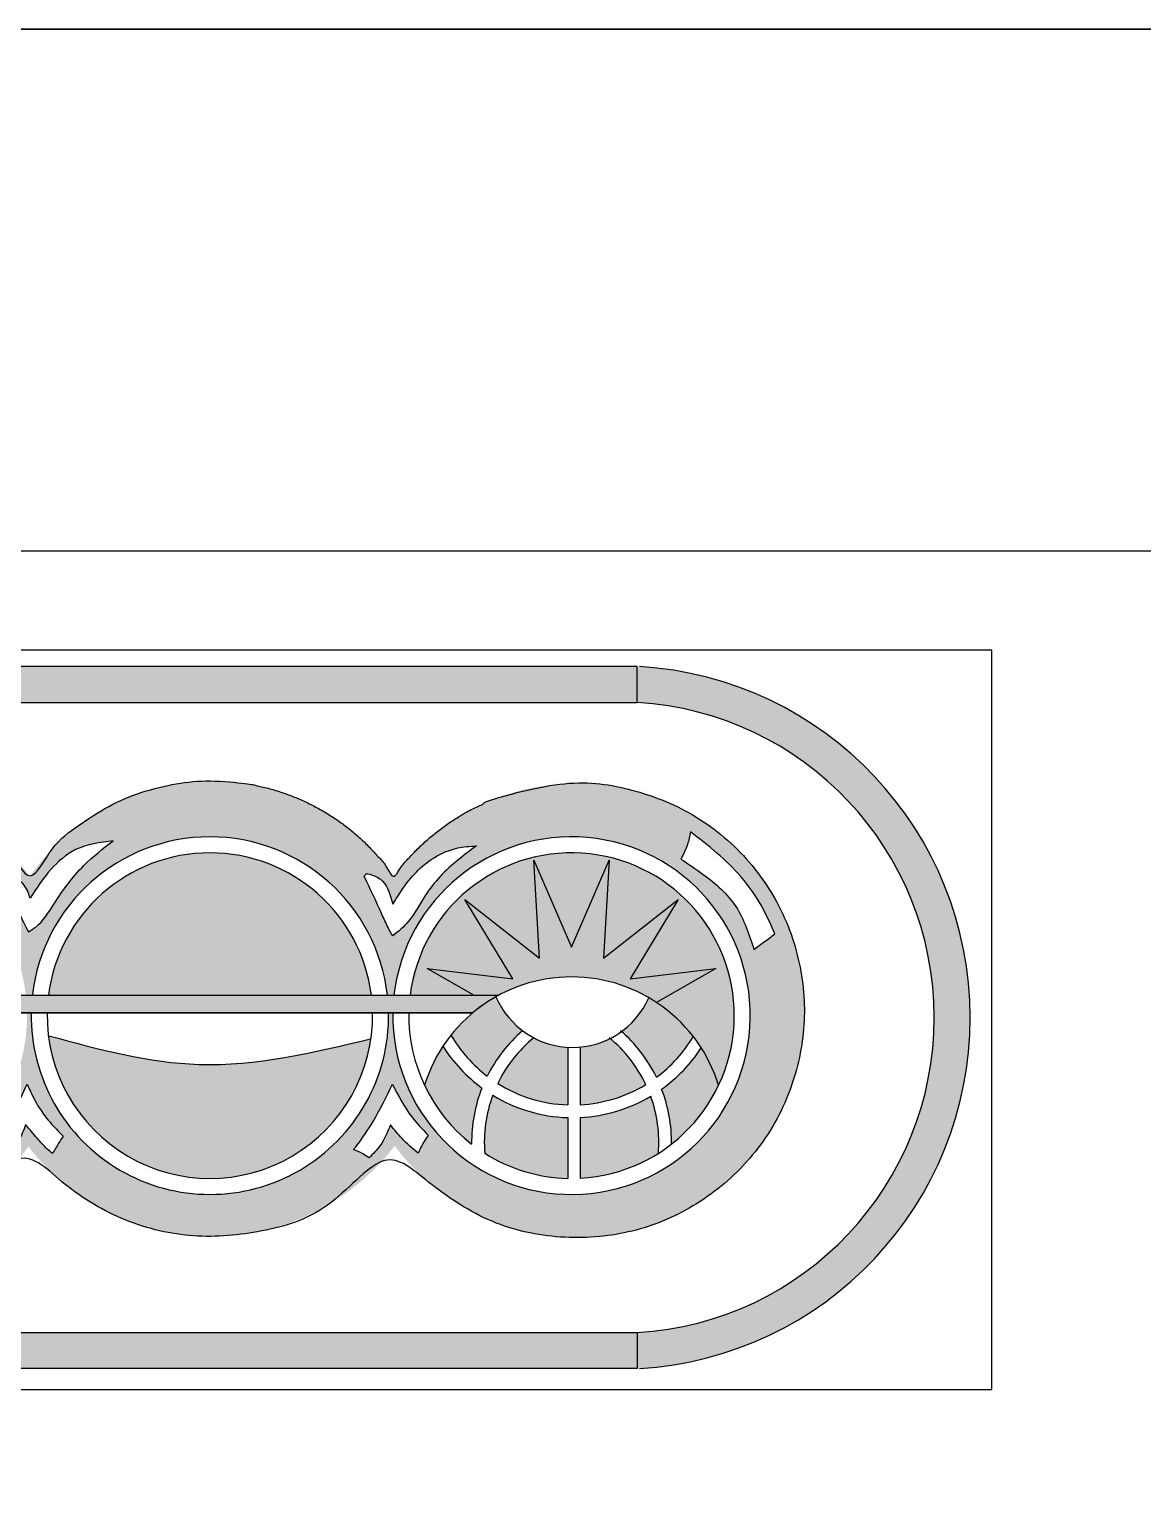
# Model space of a CAD drawing. Header units: inches. Extents: x -51836 to -42603, y 323 to 5499.
# Drawn here: x -44188.3 to -44064.5, y 2945 to 3106.7 of the extents above; entities that cross this region are included whole.
import ezdxf

# ---------------------------------------------------------------- set-up
doc = ezdxf.new("R2010")
doc.units = ezdxf.units.IN
doc.header["$MEASUREMENT"] = 0
doc.layers.add('S2000-002 Çizgi', color=7, linetype='Continuous')
doc.layers.add('VITRIFIYE', color=7, linetype='Continuous')

# ---------------------------------------------------------------- blocks, each defined once
blk = doc.blocks.new('amblemlogo')
at = {"layer": 'VITRIFIYE', "ltscale": 0.5, "true_color": 0x00008f}
h = blk.add_hatch(color=174, dxfattribs=at)
h.dxf.hatch_style = 1
h.paths.add_polyline_path([(-29185.35862820116, 14097.92505892007), (-28987.35862820116, 14097.92505892007), (-28987.35862820116, 14101.92505892007), (-29185.35862820116, 14101.92505892007)])
h = blk.add_hatch(color=174, dxfattribs=at)
h.dxf.hatch_style = 1
h.paths.add_polyline_path([(-28987.24416051088, 14101.92505892007), (-28987.35862820116, 14101.92505892007), (-28987.35862820116, 14097.92505892007, -0.9428571428571271), (-28987.35862820116, 14027.92505892007), (-28987.35862820116, 14023.91884340914, 0.9471738593668584)])
h = blk.add_hatch(color=174, dxfattribs=at)
h.dxf.hatch_style = 1
edge = h.paths.add_edge_path()
edge.add_spline(control_points=[(-29136.03369879398, 14065.3979713602), (-29135.28001200252, 14067.76495825031), (-29133.74540894613, 14072.58444740305), (-29129.43134551778, 14078.6459753213), (-29123.58481195185, 14082.82979746726), (-29116.76583085566, 14084.24183320242), (-29109.75070240652, 14083.6439784853), (-29102.85614391607, 14080.11024834162), (-29098.02555570706, 14074.32640459598), (-29096.69790534431, 14069.60050140684), (-29096.14918955007, 14067.64729309634)], knot_values=[0, 0, 0, 0, 7.421686806941072, 15.11150704317782, 21.88838359949153, 28.46751835190915, 35.58450767571127, 42.60974544639163, 51.20096706375614, 57.25300170690278, 57.25300170690278, 57.25300170690278, 57.25300170690278], weights=[1, 1, 1, 1, 1, 1, 1, 1, 1, 1, 1], degree=3, periodic=0)
edge.add_spline(control_points=[(-29096.14918955007, 14067.64729309634), (-29096.99991439829, 14066.89751918429), (-29097.85063924651, 14066.14774527224), (-29098.70136409473, 14065.3979713602)], knot_values=[57.25300170690278, 57.25300170690278, 57.25300170690278, 57.25300170690278, 58.25300170690278, 58.25300170690278, 58.25300170690278, 58.25300170690278], weights=[1, 1, 1, 1], degree=3, periodic=0)
edge.add_line((-29098.70136409473, 14065.3979713602), (-29094.79961949689, 14065.3979713602))
edge.add_arc((-29075.06209864916, 14063.1386243124), 19.8664133224183, 6.530204242595175, 173.4697957574048, ccw=False)
edge.add_line((-29055.32457780142, 14065.3979713602), (-29054.60184793026, 14065.3979713602))
edge.add_arc((-29034.86432708252, 14063.13862431241), 19.8664133224187, 6.530204242595175, 173.46979575741, ccw=False)
edge.add_line((-29015.12680623479, 14065.3979713602), (-29014.40407636362, 14065.3979713602))
edge.add_arc((-28994.66655551589, 14063.13862431241), 19.86641332241828, -180.84045671722708, 173.46979575741, ccw=False)
edge.add_line((-29014.53083153024, 14063.43002905269), (-29015.00005106817, 14063.43002905269))
edge.add_arc((-29034.86432708252, 14063.13862431241), 19.86641332241841, -180.84045671723243, 0.8404567172323141, ccw=False)
edge.add_line((-29054.72860309688, 14063.43002905269), (-29055.1978226348, 14063.43002905269))
edge.add_arc((-29075.06209864916, 14063.1386243124), 19.86641332241846, -180.84045671723243, 0.8404567172376005, ccw=False)
edge.add_line((-29094.92637466352, 14063.43002905268), (-29100.93427376786, 14063.43002905268))
edge.add_line((-29100.93427376786, 14063.43002905268), (-29113.852359657, 14052.04486284587))
edge.add_line((-29113.852359657, 14052.04486284587), (-29097.7637825964, 14052.04486284587))
edge.add_line((-29097.7637825964, 14052.04486284587), (-29097.7637825964, 14042.04486284587))
edge.add_line((-29097.7637825964, 14042.04486284587), (-29136.7637825964, 14042.04486284587))
edge.add_line((-29136.7637825964, 14042.04486284587), (-29136.7637825964, 14052.04486284587))
edge.add_line((-29136.7637825964, 14052.04486284587), (-29123.84569670726, 14063.43002905268))
edge.add_line((-29123.84569670726, 14063.43002905268), (-29128.52398109714, 14063.43002905268))
edge.add_spline(control_points=[(-29128.52398109714, 14063.43002905268), (-29132.30166348308, 14060.10062389084), (-29136.07934586902, 14056.77121872899), (-29139.85702825496, 14053.44181356715)], knot_values=[75.98408462889536, 75.98408462889536, 75.98408462889536, 75.98408462889536, 76.98408462889536, 76.98408462889536, 76.98408462889536, 76.98408462889536], weights=[1, 1, 1, 1], degree=3, periodic=0)
edge.add_spline(control_points=[(-29139.85702825496, 14053.44181356715), (-29139.85702825496, 14048.6117481072), (-29139.85702825496, 14043.78168264726), (-29139.85702825496, 14038.95161718731)], knot_values=[74.98408462889536, 74.98408462889536, 74.98408462889536, 74.98408462889536, 75.98408462889536, 75.98408462889536, 75.98408462889536, 75.98408462889536], weights=[1, 1, 1, 1], degree=3, periodic=0)
edge.add_spline(control_points=[(-29139.85702825496, 14038.95161718731), (-29124.92670395787, 14038.95161718731), (-29109.99637966078, 14038.95161718731), (-29095.06605536368, 14038.95161718731)], knot_values=[73.98408462889536, 73.98408462889536, 73.98408462889536, 73.98408462889536, 74.98408462889536, 74.98408462889536, 74.98408462889536, 74.98408462889536], weights=[1, 1, 1, 1], degree=3, periodic=0)
edge.add_spline(control_points=[(-29095.06605536368, 14038.95161718731), (-29095.06605536368, 14041.81550388877), (-29095.06605536368, 14044.67939059023), (-29095.06605536368, 14047.54327729169)], knot_values=[72.98408462889536, 72.98408462889536, 72.98408462889536, 72.98408462889536, 73.98408462889536, 73.98408462889536, 73.98408462889536, 73.98408462889536], weights=[1, 1, 1, 1], degree=3, periodic=0)
edge.add_spline(control_points=[(-29095.06605536368, 14047.54327729169), (-29089.90308091727, 14041.57782396963), (-29082.68598376372, 14038.39090584258), (-29074.79917501359, 14038.59384970434)], knot_values=[72.1009739673538, 72.1009739673538, 72.1009739673538, 72.1009739673538, 72.98408462889537, 72.98408462889537, 72.98408462889537, 72.98408462889537], weights=[1, 0.9360587282728603, 0.9360587282728603, 1], degree=3, periodic=0)
edge.add_spline(control_points=[(-29074.79917501359, 14038.59384970434), (-29066.91236626346, 14038.79679356611), (-29059.86872366079, 14042.35066995086), (-29055.01938560241, 14048.5737607318)], knot_values=[71.21786330581219, 71.21786330581219, 71.21786330581219, 71.21786330581219, 72.10097396735377, 72.10097396735377, 72.10097396735377, 72.10097396735377], weights=[1, 0.9360587282728603, 0.9360587282728603, 1], degree=3, periodic=0)
edge.add_spline(control_points=[(-29055.01938560241, 14048.5737607318), (-29050.05748345076, 14042.14627584523), (-29042.76551135345, 14038.57413672958), (-29034.64561779963, 14038.59320513857)], knot_values=[70.3021403767598, 70.3021403767598, 70.3021403767598, 70.3021403767598, 71.21786330581222, 71.21786330581222, 71.21786330581222, 71.21786330581222], weights=[1, 0.9313332310695046, 0.9313332310695046, 1], degree=3, periodic=0)
edge.add_spline(control_points=[(-29034.64561779963, 14038.59320513857), (-29026.52572424583, 14038.61227354756), (-29019.25060979871, 14042.21862138309), (-29014.31895026632, 14048.66933988464)], knot_values=[69.38641744770734, 69.38641744770734, 69.38641744770734, 69.38641744770734, 70.30214037675977, 70.30214037675977, 70.30214037675977, 70.30214037675977], weights=[1, 0.9313332310695046, 0.9313332310695046, 1], degree=3, periodic=0)
edge.add_spline(control_points=[(-29014.31895026632, 14048.66933988464), (-29007.58643742868, 14039.58645315186), (-28996.80570147502, 14036.18038609336), (-28986.07685291323, 14039.74652813312)], knot_values=[68.13258645500979, 68.13258645500979, 68.13258645500979, 68.13258645500979, 69.38641744770734, 69.38641744770734, 69.38641744770734, 69.38641744770734], weights=[1, 0.8732272538253298, 0.8732272538253298, 1], degree=3, periodic=0)
edge.add_spline(control_points=[(-28986.07685291323, 14039.74652813312), (-28975.34800435146, 14043.31267017288), (-28968.75141996796, 14052.49475245201), (-28968.79590111574, 14063.80066161214)], knot_values=[66.87875546231223, 66.87875546231223, 66.87875546231223, 66.87875546231223, 68.1325864550098, 68.1325864550098, 68.1325864550098, 68.1325864550098], weights=[1, 0.8732272538253296, 0.8732272538253296, 1], degree=3, periodic=0)
edge.add_spline(control_points=[(-28968.79590111574, 14063.80066161214), (-28968.84038226352, 14075.10657077226), (-28975.50901195082, 14084.23646335669), (-28986.26558868159, 14087.71807469979)], knot_values=[65.62492446961465, 65.62492446961465, 65.62492446961465, 65.62492446961465, 66.87875546231223, 66.87875546231223, 66.87875546231223, 66.87875546231223], weights=[1, 0.8732272538253298, 0.8732272538253298, 1], degree=3, periodic=0)
edge.add_spline(control_points=[(-28986.26558868159, 14087.71807469979), (-28997.02216541237, 14091.1996860429), (-29007.77576687182, 14087.70889585144), (-29014.43660229511, 14078.5733153021)], knot_values=[64.37109347691708, 64.37109347691708, 64.37109347691708, 64.37109347691708, 65.62492446961465, 65.62492446961465, 65.62492446961465, 65.62492446961465], weights=[1, 0.8732272538253297, 0.8732272538253297, 1], degree=3, periodic=0)
edge.add_spline(control_points=[(-29014.43660229511, 14078.5733153021), (-29019.1129633663, 14085.37289689916), (-29026.41706809014, 14089.2138234731), (-29034.66950179288, 14089.21296030816)], knot_values=[63.40264453334807, 63.40264453334807, 63.40264453334807, 63.40264453334807, 64.37109347691708, 64.37109347691708, 64.37109347691708, 64.37109347691708], weights=[1, 0.9233574938454164, 0.9233574938454164, 1], degree=3, periodic=0)
edge.add_spline(control_points=[(-29034.66950179288, 14089.21296030816), (-29042.92193549563, 14089.21209714322), (-29050.22523657471, 14085.36964270479), (-29054.90017513643, 14078.56908300669)], knot_values=[62.43419558977905, 62.43419558977905, 62.43419558977905, 62.43419558977905, 63.40264453334807, 63.40264453334807, 63.40264453334807, 63.40264453334807], weights=[1, 0.9233574938454164, 0.9233574938454164, 1], degree=3, periodic=0)
edge.add_spline(control_points=[(-29054.90017513643, 14078.56908300669), (-29059.51144235579, 14085.36455073694), (-29066.76806833264, 14089.20948850931), (-29074.98038629362, 14089.20862300803)], knot_values=[61.45949875436452, 61.45949875436452, 61.45949875436452, 61.45949875436452, 62.43419558977905, 62.43419558977905, 62.43419558977905, 62.43419558977905], weights=[1, 0.9223851057527744, 0.9223851057527744, 1], degree=3, periodic=0)
edge.add_spline(control_points=[(-29074.98038629362, 14089.20862300803), (-29083.19270425458, 14089.20775750675), (-29090.44851962949, 14085.36129025919), (-29095.05835438932, 14078.56485071129)], knot_values=[60.48480191894998, 60.48480191894998, 60.48480191894998, 60.48480191894998, 61.45949875436452, 61.45949875436452, 61.45949875436452, 61.45949875436452], weights=[1, 0.9223851057527744, 0.9223851057527744, 1], degree=3, periodic=0)
edge.add_spline(control_points=[(-29095.05835438932, 14078.56485071129), (-29096.91370525155, 14080.82373071233), (-29100.78640630137, 14085.53872404834), (-29109.11497592187, 14088.40624195489), (-29117.95244139972, 14088.7816499504), (-29127.16300581789, 14087.00869129641), (-29136.44849281742, 14078.75682378708), (-29138.57096364231, 14070.4087996795), (-29139.84495815636, 14065.3979713602)], knot_values=[0, 0, 0, 0, 8.633288137336251, 18.02038887266464, 25.2072697255991, 35.21345168671126, 45.31589538746539, 60.48480191894998, 60.48480191894998, 60.48480191894998, 60.48480191894998], weights=[1, 1, 1, 1, 1, 1, 1, 1, 1], degree=3, periodic=0)
edge.add_line((-29139.84495815636, 14065.3979713602), (-29136.03369879398, 14065.3979713602))
edge = h.paths.add_edge_path(flags=16)
edge.add_spline(control_points=[(-29094.56168869156, 14075.25457727326), (-29094.20732312464, 14075.9099934578), (-29093.48817675199, 14077.24008931272), (-29092.47523312817, 14079.06029239542), (-29091.41202091073, 14080.601481428), (-29090.12291613082, 14081.77973388115), (-29088.55741531834, 14081.5511581064), (-29087.66844761771, 14081.3002239114), (-29086.97654987161, 14080.68434817635), (-29088.35561085882, 14080.05236030939), (-29089.48933731092, 14079.1510289798), (-29091.03966954628, 14076.87531399993), (-29092.60435168594, 14074.55595835104), (-29093.84013406052, 14072.94830507849), (-29094.42112233498, 14072.19248615765)], knot_values=[3.065315791389473, 3.065315791389473, 3.065315791389473, 3.065315791389473, 5.303242570040421, 7.606944762549666, 9.276240732221915, 11.00793948096251, 12.4147571644381, 13.66246694971258, 14.00085295833284, 14.69896526348916, 16.79020146839934, 19.27990387119886, 22.49125210198644, 25.34062974138674, 25.34062974138674, 25.34062974138674, 25.34062974138674], degree=3, periodic=0)
edge.add_spline(control_points=[(-29094.42112233498, 14072.19248615765), (-29094.46797778717, 14073.21318319619), (-29094.51483323937, 14074.23388023472), (-29094.56168869156, 14075.25457727326)], knot_values=[0, 0, 0, 0, 3.065315791389473, 3.065315791389473, 3.065315791389473, 3.065315791389473], degree=3, periodic=0)
edge = h.paths.add_edge_path(flags=16)
edge.add_spline(control_points=[(-29095.96342318885, 14061.71889024183), (-29096.01577784083, 14060.72102608204), (-29096.0866674948, 14059.36989027437), (-29095.79877311023, 14057.18524029222), (-29094.97220544087, 14055.51990215983), (-29094.24206842235, 14053.90453817718), (-29093.81104193811, 14052.41171870838), (-29095.09268121713, 14051.63410831952), (-29096.67204496569, 14053.32238741561), (-29097.22794507456, 14055.39389749454), (-29097.43624272077, 14058.61260410145), (-29097.67106070813, 14060.72840831795), (-29097.83535717811, 14062.20878538719), (-29097.2113791817, 14062.04548700541), (-29096.58740118528, 14061.88218862362), (-29095.96342318886, 14061.71889024183)], knot_values=[0, 0, 0, 0, 2.988912030743201, 4.047069965449188, 6.586249937797414, 8.373013493687473, 9.710744691047536, 10.47120303879159, 12.09024299916339, 15.26765926195287, 17.19095846703707, 21.67173655908585, 21.67173655908585, 21.67173655908585, 22.67173655908585, 22.67173655908585, 22.67173655908585, 22.67173655908585], weights=[1, 1, 1, 1, 1, 1, 1, 1, 1, 1, 1, 1, 1, 1, 1, 1], degree=3, periodic=0)
edge = h.paths.add_edge_path(flags=16)
edge.add_spline(control_points=[(-29099.67903330635, 14060.56941422224), (-29099.45704617181, 14059.18316479119), (-29099.23505903727, 14057.79691536015), (-29099.01307190274, 14056.4106659291)], knot_values=[0, 0, 0, 0, 4.211732654949877, 4.211732654949877, 4.211732654949877, 4.211732654949877], degree=3, periodic=0)
edge.add_spline(control_points=[(-29099.01307190274, 14056.4106659291), (-29100.581912305, 14056.39932890146), (-29102.15075270726, 14056.38799187382), (-29103.71959310953, 14056.37665484619)], knot_values=[4.211732654949877, 4.211732654949877, 4.211732654949877, 4.211732654949877, 8.918376748539858, 8.918376748539858, 8.918376748539858, 8.918376748539858], degree=3, periodic=0)
edge.add_spline(control_points=[(-29103.71959310953, 14056.37665484619), (-29102.3727398418, 14057.77424130487), (-29101.02588657407, 14059.17182776355), (-29099.67903330635, 14060.56941422224)], knot_values=[8.918376748539858, 8.918376748539858, 8.918376748539858, 8.918376748539858, 14.74120722078661, 14.74120722078661, 14.74120722078661, 14.74120722078661], degree=3, periodic=0)
edge = h.paths.add_edge_path(flags=16)
edge.add_spline(control_points=[(-29104.08716533088, 14060.091949758), (-29103.76131457881, 14059.8495232363), (-29103.43546382674, 14059.6070967146), (-29103.10961307467, 14059.36467019291)], knot_values=[0, 0, 0, 0, 1.218418638819462, 1.218418638819462, 1.218418638819462, 1.218418638819462], degree=3, periodic=0)
edge.add_spline(control_points=[(-29103.10961307467, 14059.36467019291), (-29104.01121381635, 14058.31180536535), (-29104.91281455803, 14057.25894053779), (-29105.81441529972, 14056.20607571024)], knot_values=[7.838001488498094, 7.838001488498094, 7.838001488498094, 7.838001488498094, 11.99644761446867, 11.99644761446867, 11.99644761446867, 11.99644761446867], degree=3, periodic=0)
edge.add_spline(control_points=[(-29105.81441529972, 14056.20607571024), (-29106.37057233414, 14056.31484031914), (-29106.92672936857, 14056.42360492803), (-29107.48288640299, 14056.53236953693)], knot_values=[6.137923995031421, 6.137923995031421, 6.137923995031421, 6.137923995031421, 7.838001488498094, 7.838001488498094, 7.838001488498094, 7.838001488498094], degree=3, periodic=0)
edge.add_spline(control_points=[(-29107.48288640299, 14056.53236953693), (-29106.35097937896, 14057.71889627729), (-29105.21907235492, 14058.90542301764), (-29104.08716533088, 14060.091949758)], knot_values=[1.218418638819461, 1.218418638819461, 1.218418638819461, 1.218418638819461, 6.137923995031421, 6.137923995031421, 6.137923995031421, 6.137923995031421], degree=3, periodic=0)
edge = h.paths.add_edge_path(flags=16)
edge.add_spline(control_points=[(-29099.59011062684, 14055.00123925949), (-29099.60097581107, 14054.46937965449), (-29099.61184099532, 14053.93752004949), (-29099.62270617956, 14053.40566044449)], knot_values=[0, 0, 0, 0, 1.595911722155133, 1.595911722155133, 1.595911722155133, 1.595911722155133], degree=3, periodic=0)
edge.add_spline(control_points=[(-29099.62270617956, 14053.40566044449), (-29100.31776889046, 14053.3593114481), (-29102.06511663015, 14053.24279273289), (-29103.81534468868, 14053.18185380937), (-29104.86936429859, 14053.14515526595)], knot_values=[8.542677981142319, 8.542677981142319, 8.542677981142319, 8.542677981142319, 10.6323851750883, 13.796081860632, 13.796081860632, 13.796081860632, 13.796081860632], degree=3, periodic=0)
edge.add_spline(control_points=[(-29104.86936429859, 14053.14515526595), (-29104.97798470845, 14053.56847104656), (-29105.08660511831, 14053.99178682716), (-29105.19522552817, 14054.41510260777)], knot_values=[7.231589962763785, 7.231589962763785, 7.231589962763785, 7.231589962763785, 8.542677981142319, 8.542677981142319, 8.542677981142319, 8.542677981142319], degree=3, periodic=0)
edge.add_spline(control_points=[(-29105.19522552817, 14054.41510260777), (-29103.32685389439, 14054.61048149168), (-29101.45848226061, 14054.80586037558), (-29099.59011062684, 14055.00123925949)], knot_values=[1.595911722155134, 1.595911722155134, 1.595911722155134, 1.595911722155134, 7.231589962763787, 7.231589962763787, 7.231589962763787, 7.231589962763787], degree=3, periodic=0)
edge = h.paths.add_edge_path(flags=16)
edge.add_spline(control_points=[(-29128.97438847202, 14082.12452335378), (-29128.61890989736, 14081.93416905955), (-29127.99439250968, 14081.59974787348), (-29127.44992140248, 14080.60060678206), (-29128.28981814977, 14079.6870109379), (-29130.01468023529, 14079.25792602076), (-29131.52765970568, 14077.12173903705), (-29132.50716906081, 14075.38912849116), (-29133.24189589447, 14073.76464256926), (-29134.56285518092, 14074.17085219515), (-29134.20685736194, 14075.30835424161), (-29134.5132359024, 14075.92193541655), (-29134.67644135273, 14076.24878530565), (-29133.98033853918, 14077.09248008764), (-29132.58434361561, 14078.78446237789), (-29130.81608117929, 14080.92563361235), (-29129.43160980391, 14081.8268852287), (-29128.97438847202, 14082.12452335378)], knot_values=[0, 0, 0, 0, 1.226093463002285, 2.154044550406466, 2.812992384509242, 4.549554772230999, 7.415797512237154, 10.00267373669218, 11.09305477458254, 11.97634143985151, 12.92701308695489, 14.01069993164591, 14.01069993164591, 14.01069993164591, 17.30027218116265, 20.60775150465678, 22.23864935372111, 22.23864935372111, 22.23864935372111, 22.23864935372111], degree=3, periodic=0)
h.paths.add_polyline_path([(-29128.89495842214, 14060.05165401846), (-29133.94924934477, 14055.55256384264), (-29136.09015165097, 14055.64079549252), (-29130.32957136509, 14060.73532607643)], flags=16)
edge = h.paths.add_edge_path(flags=16)
edge.add_spline(control_points=[(-29057.84347434877, 14079.045380486), (-29057.59895737277, 14079.12859306982), (-29056.92991933492, 14079.35627617269), (-29055.97772485346, 14078.16025727542), (-29055.1457908927, 14077.24790567582), (-29054.91429606332, 14076.4079870261), (-29054.85577918784, 14076.19567379574)], knot_values=[21.11171305967927, 21.11171305967927, 21.11171305967927, 21.11171305967927, 21.83362803729, 23.08698932890201, 25.01672131450736, 25.66953217138071, 25.66953217138071, 25.66953217138071, 25.66953217138071], degree=3, periodic=0)
edge.add_spline(control_points=[(-29054.85577918784, 14076.19567379574), (-29054.13955336661, 14077.28483936853), (-29052.7761446442, 14079.35817685247), (-29049.71762164398, 14082.04468898758), (-29047.07019079591, 14082.38649284391), (-29045.62108505405, 14082.57358363465)], knot_values=[25.66953217138071, 25.66953217138071, 25.66953217138071, 25.66953217138071, 29.58815764566223, 33.12903445854808, 37.41093166170696, 37.41093166170696, 37.41093166170696, 37.41093166170696], degree=3, periodic=0)
edge.add_spline(control_points=[(-29045.62108505405, 14082.57358363465), (-29046.75067460744, 14081.6939015791), (-29049.30469996282, 14079.70492224782), (-29051.84081297624, 14076.21548089586), (-29053.53795289661, 14073.36223277703), (-29054.75701535895, 14072.61322588425), (-29055.03686209935, 14072.44128462287)], knot_values=[0, 0, 0, 0, 4.270418611690965, 9.65550485091449, 12.94144245620601, 13.92051351141781, 13.92051351141781, 13.92051351141781, 13.92051351141781], degree=3, periodic=0)
edge.add_spline(control_points=[(-29055.03686209935, 14072.44128462287), (-29055.52661383657, 14073.39243099606), (-29056.42608410059, 14075.1392913222), (-29057.03901829825, 14077.34493814756), (-29057.53007165813, 14078.5945769394), (-29057.78130484824, 14078.95595486151), (-29057.84347434877, 14079.045380486)], knot_values=[13.92051351141781, 13.92051351141781, 13.92051351141781, 13.92051351141781, 17.11816882041169, 19.79327647764872, 20.78545623132337, 21.11171305967927, 21.11171305967927, 21.11171305967927, 21.11171305967927], degree=3, periodic=0)
edge = h.paths.add_edge_path(flags=16)
edge.add_spline(control_points=[(-29055.18245766368, 14055.53625146184), (-29054.85837147485, 14054.81628950987), (-29054.17738846422, 14053.30347633086), (-29052.78718443646, 14051.36733675529), (-29051.67367846802, 14050.25255088175), (-29051.1739590599, 14049.75225707758)], knot_values=[6.662028465704434, 6.662028465704434, 6.662028465704434, 6.662028465704434, 9.026965190898192, 11.63132918445443, 13.75169368496471, 13.75169368496471, 13.75169368496471, 13.75169368496471], degree=3, periodic=0)
edge.add_spline(control_points=[(-29051.1739590599, 14049.75225707758), (-29051.34722112872, 14049.48822953509), (-29051.761515349, 14048.85690217306), (-29052.13401456423, 14048.19994758375), (-29052.35073080807, 14047.8177381048)], knot_values=[4.39718969329937, 4.39718969329937, 4.39718969329937, 4.39718969329937, 5.344368369811997, 6.662028465704435, 6.662028465704435, 6.662028465704435, 6.662028465704435], degree=3, periodic=0)
edge.add_spline(control_points=[(-29052.35073080807, 14047.8177381048), (-29052.55022169674, 14047.97850138488), (-29053.16828135766, 14048.47657575327), (-29054.13192078051, 14049.58948012311), (-29054.91442130937, 14050.51062130843), (-29055.34964738879, 14051.02295919434)], knot_values=[0, 0, 0, 0, 0.7676977520901511, 2.378469590736789, 4.39718969329937, 4.39718969329937, 4.39718969329937, 4.39718969329937], degree=3, periodic=0)
edge.add_spline(control_points=[(-29055.34964738879, 14051.02295919434), (-29055.40485610837, 14050.86436914352), (-29055.67765793883, 14050.08073104281), (-29056.39996952765, 14048.73507971884), (-29057.34245535257, 14047.78442357593), (-29057.81710244063, 14047.30566181841)], knot_values=[24.30125087559123, 24.30125087559123, 24.30125087559123, 24.30125087559123, 24.80521549641709, 26.79148198563065, 28.80665416127483, 28.80665416127483, 28.80665416127483, 28.80665416127483], degree=3, periodic=0)
edge.add_spline(control_points=[(-29057.81710244063, 14047.30566181841), (-29058.3987303168, 14047.6201000306), (-29058.98035819297, 14047.93453824279), (-29059.56198606914, 14048.24897645499)], knot_values=[22.31770320017966, 22.31770320017966, 22.31770320017966, 22.31770320017966, 24.30125087559122, 24.30125087559122, 24.30125087559122, 24.30125087559122], degree=3, periodic=0)
edge.add_spline(control_points=[(-29059.56198606914, 14048.24897645499), (-29059.1233678444, 14048.67117577579), (-29057.91279155639, 14049.83643626375), (-29056.61450230522, 14052.42821307455), (-29055.67609281497, 14054.46489030797), (-29055.18245766368, 14055.53625146184)], knot_values=[13.75169368496471, 13.75169368496471, 13.75169368496471, 13.75169368496471, 15.56910711254333, 18.76771325931028, 22.31770320017966, 22.31770320017966, 22.31770320017966, 22.31770320017966], degree=3, periodic=0)
h.paths.add_polyline_path([(-29137.48846000047, 14044.63341965996), (-29137.4749125721, 14040.47057401716), (-29139.42115310586, 14040.45430784707), (-29139.41763266044, 14043.47185183779)], flags=16)
edge = h.paths.add_edge_path(flags=16)
edge.add_spline(control_points=[(-29017.70137537046, 14078.61959499964), (-29017.67643510499, 14078.68383333102), (-29017.55848404887, 14078.98763839831), (-29016.54649235274, 14078.73087479241), (-29015.21413507025, 14077.93750156524), (-29014.80031470446, 14076.49091874509), (-29014.52678227656, 14075.53473740733)], knot_values=[11.83172391151208, 11.83172391151208, 11.83172391151208, 11.83172391151208, 12.02696878235782, 12.755103766763, 14.17834944489333, 16.9533837899226, 16.9533837899226, 16.9533837899226, 16.9533837899226], degree=3, periodic=0)
edge.add_spline(control_points=[(-29014.52678227656, 14075.53473740733), (-29014.18730286304, 14076.08289733657), (-29012.986427376, 14078.02195990054), (-29010.51707633415, 14080.76923317258), (-29007.27315754782, 14081.91393532804), (-29005.6152826913, 14081.97483203059), (-29005.24962276985, 14081.98826337215)], knot_values=[0, 0, 0, 0, 1.937874591641181, 6.855043343823571, 10.73407011796738, 11.83172391151208, 11.83172391151208, 11.83172391151208, 11.83172391151208], degree=3, periodic=0)
edge.add_spline(control_points=[(-29005.24962276984, 14081.98826337215), (-29005.90818839279, 14081.49946098375), (-29007.31810937568, 14080.45298555309), (-29009.30928520731, 14078.6782515193), (-29011.15562666763, 14076.34376441078), (-29012.41745039611, 14073.74981853075), (-29013.91566415378, 14072.50571375058), (-29014.5368721246, 14071.98986759576)], knot_values=[24.30201553001952, 24.30201553001952, 24.30201553001952, 24.30201553001952, 26.76271263776183, 29.57011389995134, 32.27223277469524, 35.65997087708968, 38.05960146547489, 38.05960146547489, 38.05960146547489, 38.05960146547489], degree=3, periodic=0)
edge.add_spline(control_points=[(-29014.5368721246, 14071.98986759576), (-29014.71249413841, 14072.29624553863), (-29015.16022163989, 14073.07731977806), (-29016.15448936148, 14075.31884558195), (-29017.04393078074, 14077.21673801206), (-29017.70137537046, 14078.61959499964)], knot_values=[16.9533837899226, 16.9533837899226, 16.9533837899226, 16.9533837899226, 18.01224941368762, 19.65283615262716, 24.30201553001951, 24.30201553001951, 24.30201553001951, 24.30201553001951], degree=3, periodic=0)
edge = h.paths.add_edge_path(flags=16)
edge.add_spline(control_points=[(-29018.90417326873, 14048.26193085749), (-29018.82271998808, 14048.35996524348), (-29018.01094131253, 14049.33699432547), (-29016.44571816747, 14051.69812945977), (-29015.25998014355, 14054.1156166034), (-29014.57770300502, 14055.50664579999)], knot_values=[13.62806174884761, 13.62806174884761, 13.62806174884761, 13.62806174884761, 14.01042447231298, 17.43876038202488, 22.08475231956597, 22.08475231956597, 22.08475231956597, 22.08475231956597], degree=3, periodic=0)
edge.add_spline(control_points=[(-29014.57770300502, 14055.50664579999), (-29013.927432272, 14054.25428446802), (-29012.85558803994, 14052.19001153982), (-29011.24516804299, 14050.52121971944), (-29010.61176407181, 14049.86485717545)], knot_values=[6.700970457418357, 6.700970457418357, 6.700970457418357, 6.700970457418357, 10.9035258259128, 13.62806174884761, 13.62806174884761, 13.62806174884761, 13.62806174884761], degree=3, periodic=0)
edge.add_spline(control_points=[(-29010.61176407181, 14049.86485717545), (-29010.76520867548, 14049.62617135565), (-29011.18013472216, 14048.98074648411), (-29011.51458795903, 14048.28964515053), (-29011.72535639763, 14047.85412133751)], knot_values=[4.400725207677231, 4.400725207677231, 4.400725207677231, 4.400725207677231, 5.25138335148007, 6.700970457418356, 6.700970457418356, 6.700970457418356, 6.700970457418356], degree=3, periodic=0)
edge.add_spline(control_points=[(-29011.72535639763, 14047.85412133751), (-29012.3383137927, 14048.37460114237), (-29013.45972237688, 14049.32682151814), (-29014.37680043619, 14050.47605864447), (-29014.79260733864, 14050.99712740718)], knot_values=[0, 0, 0, 0, 2.405418593867478, 4.400725207677231, 4.400725207677231, 4.400725207677231, 4.400725207677231], degree=3, periodic=0)
edge.add_spline(control_points=[(-29014.79260733864, 14050.99712740718), (-29015.1212830092, 14050.1913854881), (-29015.68462407127, 14048.81036599354), (-29016.73749191839, 14047.76322407832), (-29017.17607462108, 14047.32702657022)], knot_values=[24.05519439660575, 24.05519439660575, 24.05519439660575, 24.05519439660575, 26.63105949940368, 28.47015635659335, 28.47015635659335, 28.47015635659335, 28.47015635659335], degree=3, periodic=0)
edge.add_spline(control_points=[(-29017.17607462108, 14047.32702657022), (-29017.40252210821, 14047.48763025571), (-29017.93987659103, 14047.86873896859), (-29018.55073675108, 14048.11781714727), (-29018.90417326873, 14048.26193085749)], knot_values=[22.08475231956597, 22.08475231956597, 22.08475231956597, 22.08475231956597, 22.91511974206166, 24.05519439660575, 24.05519439660575, 24.05519439660575, 24.05519439660575], degree=3, periodic=0)
edge = h.paths.add_edge_path(flags=16)
edge.add_spline(control_points=[(-28982.51512057311, 14080.5267726354), (-28982.23877815062, 14081.05928688026), (-28981.73957919628, 14082.02124759484), (-28981.54643696833, 14083.08592682564), (-28981.4602128152, 14083.56122974615)], knot_values=[31.09697956716832, 31.09697956716832, 31.09697956716832, 31.09697956716832, 32.88423502018394, 34.32556837828044, 34.32556837828044, 34.32556837828044, 34.32556837828044], degree=3, periodic=0)
edge.add_spline(control_points=[(-28981.4602128152, 14083.56122974615), (-28979.46605415927, 14082.01584094312), (-28976.30088944051, 14079.56297185895), (-28973.46335216713, 14075.39971552382), (-28972.46592433454, 14073.13758219612), (-28972.06219515978, 14072.22193778379)], knot_values=[0, 0, 0, 0, 7.515409164965233, 11.92859347732288, 14.92966352709803, 14.92966352709803, 14.92966352709803, 14.92966352709803], degree=3, periodic=0)
edge.add_spline(control_points=[(-28972.06219515978, 14072.22193778379), (-28972.84003548077, 14071.64698925853), (-28973.61787580176, 14071.07204073327), (-28974.39571612276, 14070.49709220802)], knot_values=[14.92966352709803, 14.92966352709803, 14.92966352709803, 14.92966352709803, 17.83145820366246, 17.83145820366246, 17.83145820366246, 17.83145820366246], degree=3, periodic=0)
edge.add_spline(control_points=[(-28974.39571612276, 14070.49709220802), (-28974.93321135528, 14072.16483914085), (-28975.99947328936, 14075.4732500114), (-28979.42302338193, 14078.51207326089), (-28981.67644906238, 14079.98032442772), (-28982.51512057311, 14080.5267726354)], knot_values=[17.83145820366246, 17.83145820366246, 17.83145820366246, 17.83145820366246, 22.99929737686572, 28.083214607069, 31.09697956716832, 31.09697956716832, 31.09697956716832, 31.09697956716832], degree=3, periodic=0)
at = {"layer": 'VITRIFIYE', "ltscale": 0.5}
h = blk.add_hatch(color=172, dxfattribs=at)
h.dxf.hatch_style = 1
h.set_gradient(color1=(0, 0, 204), color2=(221, 223, 248), tint=1, name='CURVED')
h.paths.add_polyline_path([(-29016.91958696775, 14065.3979713602, 0.8819891608006813), (-29052.8090671973, 14065.3979713602)])
h = blk.add_hatch(color=172, dxfattribs=at)
h.dxf.hatch_style = 1
h.set_gradient(color1=(0, 0, 204), color2=(221, 223, 248), tint=1, name='CURVED')
h.paths.add_polyline_path([(-29012.61129563066, 14065.3979713602), (-29002.7790309298, 14065.3979713602, -0.4718391410016203), (-28978.31888164668, 14055.40093047411, 1.172434156957304)])
h = blk.add_hatch(color=12, dxfattribs=at)
h.dxf.hatch_style = 1
h.paths.add_polyline_path([(-28998.22352556145, 14069.52411977968), (-29006.51838649714, 14076.02829268318), (-29001.18038539237, 14067.22211783359), (-29010.71620334013, 14068.37639976708), (-29005.51560063277, 14065.3979713602), (-29002.7790309298, 14065.3979713602, -0.2763872528974552), (-28985.21591926043, 14064.59709097928), (-28978.61690769164, 14068.37639976708), (-28988.1527256394, 14067.22211783359), (-28982.81472453463, 14076.02829268318), (-28991.10958547032, 14069.52411977968), (-28990.47596815904, 14080.40278337998), (-28994.66655551588, 14070.74887304665), (-28998.85714287272, 14080.40278337998)])
h = blk.add_hatch(color=12, dxfattribs=at)
h.dxf.hatch_style = 1
h.paths.add_polyline_path([(-29002.7790309298, 14065.3979713602), (-29004.02414030395, 14064.65827192879), (-29005.19631693544, 14063.82061420978), (-29005.67863429572, 14063.43002905269), (-29159.60368948778, 14063.43002905268), (-29159.85692672361, 14063.96339525721), (-29160.22777372027, 14064.64824265899), (-29160.54533312201, 14065.16337892211), (-29160.70236600082, 14065.3979713602)])
at = {"layer": 'VITRIFIYE', "ltscale": 0.5, "true_color": 0x00008f}
h = blk.add_hatch(color=174, dxfattribs=at)
h.dxf.hatch_style = 1
h.paths.add_polyline_path([(-29000.1161360322, 14061.46322141896, -0.1314011838138096), (-29003.06366338554, 14065.22887580118), (-29004.02414030395, 14064.65827192879), (-29005.19631693544, 14063.82061420978), (-29005.67863429571, 14063.4300290527, 0.05015677175455249), (-29008.0676317054, 14060.97488255314, 0.09814102402931146), (-29004.03948729205, 14056.41475464375, -0.09832747968089146)])
h = blk.add_hatch(color=174, dxfattribs=at)
h.dxf.hatch_style = 1
h.paths.add_polyline_path([(-28981.13165374851, 14060.8042822889, 0.09686959113300246), (-28986.07695381599, 14065.13126871777, -0.1328253881261766), (-28989.10940081186, 14061.36916033293, -0.09833713429779982), (-28985.2298742206, 14056.28616419354, 0.09839487882210184)])
at = {"layer": 'VITRIFIYE', "ltscale": 0.5}
h = blk.add_hatch(color=172, dxfattribs=at)
h.dxf.hatch_style = 1
h.set_gradient(color1=(0, 0, 204), color2=(221, 223, 248), tint=1, name='CURVED')
edge = h.paths.add_edge_path()
edge.add_spline(control_points=[(-29017.00571991623, 14060.55386076141), (-29023.37567963098, 14059.03658358334), (-29035.35813588525, 14056.18245133982), (-29047.21645725159, 14059.39638022221), (-29052.77080990023, 14060.90176145189)], knot_values=[0, 0, 0, 0, 19.28461186562144, 36.27605642859645, 36.27605642859645, 36.27605642859645, 36.27605642859645], degree=3, periodic=0)
edge.add_arc((-29034.86432708252, 14063.13862431241), 18.08641332241799, 187.0685994127958, 351.815968586102)
at = {"layer": 'VITRIFIYE', "ltscale": 0.5, "true_color": 0x00008f}
h = blk.add_hatch(color=174, dxfattribs=at)
h.dxf.hatch_style = 1
h.paths.add_polyline_path([(-28995.09698496331, 14059.61803349387, -0.1068701508472711), (-28998.86478795511, 14060.66955041677, 0.10889128605465), (-29002.86499109645, 14055.60096268327, 0.1320726033218498), (-28995.09698496331, 14053.21811663891)])
h = blk.add_hatch(color=174, dxfattribs=at)
h.dxf.hatch_style = 1
h.paths.add_polyline_path([(-28986.41447095757, 14055.48906361666, 0.1090092633816685), (-28990.37798379915, 14060.59504450397, -0.09427962843541038), (-28993.70329535356, 14059.64054320851), (-28993.70329535356, 14053.23140418317, 0.1237709781075927)])
h = blk.add_hatch(color=174, dxfattribs=at)
h.dxf.hatch_style = 1
h.paths.add_polyline_path([(-29004.63077724687, 14055.09238967642, -0.09388235078088226), (-29008.96663744318, 14059.73335229699, 0.07033127608493228), (-29011.01422938509, 14055.4009304741, 0.1173167308909066), (-29005.77830609271, 14048.86811815503, -0.09731562378427606)])
h = blk.add_hatch(color=174, dxfattribs=at)
h.dxf.hatch_style = 1
h.paths.add_polyline_path([(-28983.55480493904, 14048.86811815505, 0.1173167308905486), (-28978.31888164668, 14055.40093047411, 0.0671495790598605), (-28980.24844608089, 14059.55146430159, -0.09402715265724633), (-28984.65072075726, 14054.96010915462, -0.09513282466372414)])
h = blk.add_hatch(color=174, dxfattribs=at)
h.dxf.hatch_style = 1
h.paths.add_polyline_path([(-29003.42624764599, 14054.28646090527, 0.1097378122254664), (-29004.31657063002, 14047.84171105625, 0.1355695751676563), (-28995.09698496331, 14045.05733350229), (-28995.09698496331, 14051.80407201668, -0.1294854635283443)])
h = blk.add_hatch(color=174, dxfattribs=at)
h.dxf.hatch_style = 1
h.paths.add_polyline_path([(-28993.70329535356, 14051.81625692836), (-28993.70329535356, 14045.07788023225, 0.1280706541797131), (-28985.01654040172, 14047.84171105627, 0.1076635283643802), (-28985.86448012961, 14054.17098959631, -0.121705738296525)])
h = blk.add_hatch(color=174, dxfattribs=at)
h.dxf.hatch_style = 1
h.paths.add_polyline_path([(-29185.35862820116, 14027.92505892007), (-28987.35862820116, 14027.92505892007), (-28987.35862820116, 14023.92505892007), (-29185.35862820116, 14023.92505892007)])
at = {"layer": 'VITRIFIYE', "color": 12, "ltscale": 0.5}
for p, q in [((-29160.70236600082, 14065.3979713602), (-29002.7790309298, 14065.3979713602)), ((-29159.60368948778, 14063.43002905268), (-29005.67863429572, 14063.43002905269))]:
    blk.add_line(p, q, dxfattribs=at)
at = {"layer": 'VITRIFIYE', "color": 174, "ltscale": 0.5, "true_color": 0x00008f}
for p, q in [((-28995.09698496331, 14059.61803349387), (-28995.09698496331, 14053.21811663891)), ((-28993.70329535356, 14059.64054320851), (-28993.70329535356, 14053.23140418317)), ((-28995.09698496331, 14051.80407201668), (-28995.09698496331, 14045.05259185976)), ((-28993.70329535356, 14051.81625692836), (-28993.70329535356, 14045.07788023225))]:
    blk.add_line(p, q, dxfattribs=at)
for points in [[(-29185.35862820116, 14097.92505892007), (-28987.35862820116, 14097.92505892007), (-28987.35862820116, 14101.92505892007), (-29185.35862820116, 14101.92505892007)], [(-29185.35862820116, 14027.92505892007), (-28987.35862820116, 14027.92505892007), (-28987.35862820116, 14023.92505892007), (-29185.35862820116, 14023.92505892007)]]:
    blk.add_lwpolyline(points, close=True, dxfattribs=at)
at = {"layer": 'VITRIFIYE', "color": 12, "ltscale": 0.5}
for points in [[(-29005.59719280027, 14065.44469987287), (-29010.71620334013, 14068.37639976708), (-29001.18038539237, 14067.22211783359), (-29006.51838649714, 14076.02829268318), (-28998.22352556145, 14069.52411977968), (-28998.85714287272, 14080.40278337998), (-28994.66655551588, 14070.74887304665), (-28990.47596815904, 14080.40278337998), (-28991.10958547032, 14069.52411977968), (-28982.81472453463, 14076.02829268318), (-28988.1527256394, 14067.22211783359), (-28978.61690769164, 14068.37639976708), (-28985.21591926043, 14064.59709097927)], [(-29002.7790309298, 14065.3979713602), (-29004.02414030395, 14064.65827192879), (-29005.19631693544, 14063.82061420978), (-29005.67863429572, 14063.43002905269), (-29159.60368948778, 14063.43002905268), (-29159.85692672361, 14063.96339525721), (-29160.22777372027, 14064.64824265899), (-29160.54533312201, 14065.16337892211), (-29160.70236600082, 14065.3979713602), (-29002.7790309298, 14065.3979713602)]]:
    blk.add_lwpolyline(points, dxfattribs=at)
at = {"layer": 'VITRIFIYE', "color": 174, "ltscale": 0.5, "true_color": 0x00008f}
for centre, radius, start, end in [((-28989.41923426177, 14062.92505892007), 39.06060606060798, 273.3693686359781, 86.6306313640219), ((-28989.41923426177, 14062.92505892007), 35.06060606060798, 273.3693686359781, 86.6306313640219), ((-29034.86432708252, 14063.13862431241), 19.86641332241743, 6.530204242594913, 173.4697957574051), ((-28994.66655551589, 14063.13862431241), 19.86641332241743, 179.1595432827886, 173.4697957574153), ((-28994.66655551589, 14063.13862431241), 18.08641332241743, 273.0529472949548, 172.82388869201), ((-28994.66655551588, 14050.32476052188), 17.11765002323429, 17.25026305272727, 162.7497369472748), ((-28994.54918008719, 14068.85709969592), 9.255292241103238, 203.0126919141514, 336.2615468423943), ((-29034.86432708252, 14063.13862431241), 19.86641332241743, 179.1595432827781, 0.8404567172218477), ((-28994.66655551589, 14063.13862431241), 18.08641332241743, 179.0768217059454, 232.0938390722609), ((-28994.54918008719, 14068.85709969592), 15.64857441558086, 210.245221471835, 232.6656892107894), ((-28989.36606329297, 14049.06021568328), 16.41336696652911, 130.9164964936038, 153.3792882942032), ((-28989.36606329297, 14049.06021568328), 15.00008077182724, 129.2899332642474, 154.1480363817885), ((-28999.96704773878, 14049.06021568326), 15.00008077182724, 25.37795614409565, 50.71006673578638), ((-28999.96704773878, 14049.06021568326), 16.41336696652911, 26.11969209002278, 49.08350350672407), ((-28994.54918008719, 14068.85709969592), 15.64857441558086, 306.5509267528172, 329.0290172847158), ((-28994.54918008719, 14068.85709969592), 17.0618241466517, 212.3267080005982, 233.7800760945551), ((-28994.54918008719, 14068.85709969592), 17.0618241466517, 305.4612669036748, 326.9475307559548), ((-28989.36606329297, 14049.06021568328), 16.41336696652911, 158.4374997757036, 180.6705893393168), ((-28994.54918008719, 14068.85709969592), 15.64857441558086, 237.8992185769769, 267.9938542186194), ((-28994.54918008719, 14068.85709969592), 15.64857441558086, 273.0986374444935, 301.3213233495332), ((-28989.36606329297, 14049.06021568328), 15.00008077182724, 159.6096322335757, 184.6594538743341), ((-28994.54918008719, 14068.85709969592), 17.0618241466517, 238.6484076130745, 268.1600852153383), ((-28994.54918008719, 14068.85709969592), 17.0618241466517, 272.8417536742551, 300.5981462076551), ((-28999.96704773878, 14049.06021568326), 15.00008077182724, 355.3405461258484, 19.92052862625539), ((-28999.96704773878, 14049.06021568326), 16.41336696652911, 359.3294106608729, 21.06682917396882), ((-28994.66655551589, 14063.13862431241), 18.08641332241743, 237.7543358928775, 268.6363178363474)]:
    blk.add_arc(centre, radius, start, end, dxfattribs=at)
at = {"layer": 'VITRIFIYE', "ltscale": 0.5}
for start, end in [(7.176111308001466, 172.8238886919985), (179.0768217059339, 0.9231782940660984)]:
    blk.add_arc((-29034.86432708252, 14063.13862431241), 18.08641332241743, start, end, dxfattribs=at)
at = {"layer": 'VITRIFIYE', "color": 174, "ltscale": 0.5, "true_color": 0x00008f}
blk.add_rational_spline([(-29139.84495815636, 14065.3979713602), (-29138.57096364231, 14070.4087996795), (-29136.44849281742, 14078.75682378708), (-29127.16300581789, 14087.00869129641), (-29117.95244139972, 14088.7816499504), (-29109.11497592187, 14088.40624195489), (-29100.78640630137, 14085.53872404834), (-29096.91370525155, 14080.82373071233), (-29095.05835438932, 14078.56485071129), (-29090.44851962949, 14085.36129025919), (-29083.19270425458, 14089.20775750675), (-29074.98038629362, 14089.20862300803), (-29066.76806833264, 14089.20948850931), (-29059.51144235579, 14085.36455073694), (-29054.90017513643, 14078.56908300669), (-29050.22523657471, 14085.36964270479), (-29042.92193549563, 14089.21209714322), (-29034.66950179288, 14089.21296030816), (-29026.41706809014, 14089.2138234731), (-29019.1129633663, 14085.37289689916), (-29014.43660229511, 14078.5733153021), (-29007.77576687182, 14087.70889585144), (-28997.02216541237, 14091.1996860429), (-28986.26558868159, 14087.71807469979), (-28975.50901195082, 14084.23646335669), (-28968.84038226352, 14075.10657077226), (-28968.79590111574, 14063.80066161214), (-28968.75141996796, 14052.49475245201), (-28975.34800435146, 14043.31267017288), (-28986.07685291323, 14039.74652813312), (-28996.80570147502, 14036.18038609336), (-29007.58643742868, 14039.58645315186), (-29014.31895026632, 14048.66933988464), (-29019.25060979871, 14042.21862138309), (-29026.52572424583, 14038.61227354756), (-29034.64561779963, 14038.59320513857), (-29042.76551135345, 14038.57413672958), (-29050.05748345076, 14042.14627584523), (-29055.01938560241, 14048.5737607318), (-29059.86872366079, 14042.35066995086), (-29066.91236626346, 14038.79679356611), (-29074.79917501359, 14038.59384970434), (-29082.68598376372, 14038.39090584258), (-29089.90308091727, 14041.57782396963), (-29095.06605536368, 14047.54327729169), (-29095.06605536368, 14044.67939059023), (-29095.06605536368, 14041.81550388877), (-29095.06605536368, 14038.95161718731), (-29109.99637966078, 14038.95161718731), (-29124.92670395787, 14038.95161718731), (-29139.85702825496, 14038.95161718731), (-29139.85702825496, 14043.78168264726), (-29139.85702825496, 14048.6117481072), (-29139.85702825496, 14053.44181356715), (-29136.07934586902, 14056.77121872899), (-29132.30166348308, 14060.10062389084), (-29128.52398109714, 14063.43002905268)], [1, 1, 1, 1, 1, 1, 1, 1, 1, 0.9223851057527744, 0.9223851057527744, 1, 0.9223851057527744, 0.9223851057527744, 1, 0.9233574938454164, 0.9233574938454164, 1, 0.9233574938454164, 0.9233574938454164, 1, 0.8732272538253297, 0.8732272538253297, 1, 0.8732272538253298, 0.8732272538253298, 1, 0.8732272538253296, 0.8732272538253296, 1, 0.8732272538253298, 0.8732272538253298, 1, 0.9313332310695046, 0.9313332310695046, 1, 0.9313332310695046, 0.9313332310695046, 1, 0.9360587282728603, 0.9360587282728603, 1, 0.9360587282728603, 0.9360587282728603, 1, 1, 1, 1, 1, 1, 1, 1, 1, 1, 1, 1, 1], degree=3, knots=[0, 0, 0, 0, 15.1689065314846, 25.27135023223872, 35.27753219335088, 42.46441304628534, 51.85151378161373, 60.48480191894998, 60.48480191894998, 60.48480191894998, 61.45949875436452, 61.45949875436452, 61.45949875436452, 62.43419558977905, 62.43419558977905, 62.43419558977905, 63.40264453334807, 63.40264453334807, 63.40264453334807, 64.37109347691708, 64.37109347691708, 64.37109347691708, 65.62492446961465, 65.62492446961465, 65.62492446961465, 66.87875546231223, 66.87875546231223, 66.87875546231223, 68.1325864550098, 68.1325864550098, 68.1325864550098, 69.38641744770736, 69.38641744770736, 69.38641744770736, 70.30214037675978, 70.30214037675978, 70.30214037675978, 71.2178633058122, 71.2178633058122, 71.2178633058122, 72.10097396735378, 72.10097396735378, 72.10097396735378, 72.98408462889536, 72.98408462889536, 72.98408462889536, 73.98408462889536, 73.98408462889536, 73.98408462889536, 74.98408462889536, 74.98408462889536, 74.98408462889536, 75.98408462889536, 75.98408462889536, 75.98408462889536, 76.98408462889536, 76.98408462889536, 76.98408462889536, 76.98408462889536], dxfattribs=at)
for points, knots in [([(-29045.62108505405, 14082.57358363465), (-29046.75067460744, 14081.6939015791), (-29049.30469996282, 14079.70492224782), (-29051.84081297624, 14076.21548089586), (-29053.53795289661, 14073.36223277703), (-29054.75701535895, 14072.61322588425), (-29055.03686209935, 14072.44128462287), (-29055.52661383657, 14073.39243099606), (-29056.42608410059, 14075.1392913222), (-29057.03901829825, 14077.34493814756), (-29057.53007165813, 14078.5945769394), (-29057.78130484824, 14078.95595486151), (-29057.84347434877, 14079.045380486), (-29057.59895737277, 14079.12859306982), (-29056.92991933492, 14079.35627617269), (-29055.97772485346, 14078.16025727542), (-29055.1457908927, 14077.24790567582), (-29054.91429606332, 14076.4079870261), (-29054.85577918784, 14076.19567379574), (-29054.13955336661, 14077.28483936853), (-29052.7761446442, 14079.35817685247), (-29049.71762164398, 14082.04468898758), (-29047.07019079591, 14082.38649284391), (-29045.62108505405, 14082.57358363465)], [0, 0, 0, 0, 4.270418611690965, 9.65550485091449, 12.94144245620601, 13.92051351141781, 13.92051351141781, 13.92051351141781, 17.11816882041169, 19.79327647764872, 20.78545623132337, 21.11171305967927, 21.11171305967927, 21.11171305967927, 21.83362803729, 23.08698932890201, 25.01672131450736, 25.66953217138071, 25.66953217138071, 25.66953217138071, 29.58815764566223, 33.12903445854808, 37.41093166170696, 37.41093166170696, 37.41093166170696, 37.41093166170696]), ([(-28981.4602128152, 14083.56122974615), (-28979.46605415927, 14082.01584094312), (-28976.30088944051, 14079.56297185895), (-28973.46335216713, 14075.39971552382), (-28972.46592433454, 14073.13758219612), (-28972.06219515978, 14072.22193778379), (-28972.84003548077, 14071.64698925853), (-28973.61787580176, 14071.07204073327), (-28974.39571612276, 14070.49709220802), (-28974.93321135528, 14072.16483914085), (-28975.99947328936, 14075.4732500114), (-28979.42302338193, 14078.51207326089), (-28981.67644906238, 14079.98032442772), (-28982.51512057311, 14080.5267726354), (-28982.23877815062, 14081.05928688026), (-28981.73957919628, 14082.02124759484), (-28981.54643696833, 14083.08592682564), (-28981.4602128152, 14083.56122974615)], [0, 0, 0, 0, 7.515409164965233, 11.92859347732288, 14.92966352709803, 14.92966352709803, 14.92966352709803, 17.83145820366246, 17.83145820366246, 17.83145820366246, 22.99929737686572, 28.083214607069, 31.09697956716832, 31.09697956716832, 31.09697956716832, 32.88423502018394, 34.32556837828044, 34.32556837828044, 34.32556837828044, 34.32556837828044]), ([(-29005.24962276985, 14081.98826337215), (-29005.6152826913, 14081.97483203059), (-29007.27315754782, 14081.91393532804), (-29010.51707633415, 14080.76923317258), (-29012.986427376, 14078.02195990054), (-29014.18730286304, 14076.08289733657), (-29014.52678227656, 14075.53473740733), (-29014.80031470446, 14076.49091874509), (-29015.21413507025, 14077.93750156524), (-29016.54649235274, 14078.73087479241), (-29017.55848404887, 14078.98763839831), (-29017.67643510499, 14078.68383333102), (-29017.70137537046, 14078.61959499964), (-29017.04393078074, 14077.21673801206), (-29016.15448936148, 14075.31884558195), (-29015.16022163989, 14073.07731977806), (-29014.71249413841, 14072.29624553863), (-29014.5368721246, 14071.98986759576), (-29013.91566415378, 14072.50571375058), (-29012.41745039611, 14073.74981853075), (-29011.15562666763, 14076.34376441078), (-29009.30928520731, 14078.6782515193), (-29007.31810937568, 14080.45298555309), (-29005.90818839279, 14081.49946098375), (-29005.24962276984, 14081.98826337215)], [0, 0, 0, 0, 1.097653793544695, 4.97668056768851, 9.893849319870899, 11.83172391151208, 11.83172391151208, 11.83172391151208, 14.60675825654135, 16.03000393467168, 16.75813891907687, 16.9533837899226, 16.9533837899226, 16.9533837899226, 21.60256316731495, 23.2431499062545, 24.30201553001952, 24.30201553001952, 24.30201553001952, 26.70164611840472, 30.08938422079917, 32.79150309554306, 35.59890435773258, 38.05960146547489, 38.05960146547489, 38.05960146547489, 38.05960146547489]), ([(-29055.34964738879, 14051.02295919434), (-29054.91442130937, 14050.51062130843), (-29054.13192078051, 14049.58948012311), (-29053.16828135766, 14048.47657575327), (-29052.55022169674, 14047.97850138488), (-29052.35073080807, 14047.8177381048), (-29052.13401456423, 14048.19994758375), (-29051.761515349, 14048.85690217306), (-29051.34722112872, 14049.48822953509), (-29051.1739590599, 14049.75225707758), (-29051.67367846802, 14050.25255088175), (-29052.78718443646, 14051.36733675529), (-29054.17738846422, 14053.30347633086), (-29054.85837147485, 14054.81628950987), (-29055.18245766368, 14055.53625146184), (-29055.67609281497, 14054.46489030797), (-29056.61450230522, 14052.42821307455), (-29057.91279155639, 14049.83643626375), (-29059.1233678444, 14048.67117577579), (-29059.56198606914, 14048.24897645499), (-29058.98035819297, 14047.93453824279), (-29058.3987303168, 14047.6201000306), (-29057.81710244063, 14047.30566181841), (-29057.34245535257, 14047.78442357593), (-29056.39996952765, 14048.73507971884), (-29055.67765793883, 14050.08073104281), (-29055.40485610837, 14050.86436914352), (-29055.34964738879, 14051.02295919434)], [0, 0, 0, 0, 2.018720102562581, 3.629491941209219, 4.39718969329937, 4.39718969329937, 4.39718969329937, 5.714849789191808, 6.662028465704435, 6.662028465704435, 6.662028465704435, 8.782392966214706, 11.38675695977095, 13.75169368496471, 13.75169368496471, 13.75169368496471, 17.30168362583409, 20.50028977260104, 22.31770320017966, 22.31770320017966, 22.31770320017966, 24.30125087559123, 24.30125087559123, 24.30125087559123, 26.31642305123541, 28.30268954044896, 28.80665416127483, 28.80665416127483, 28.80665416127483, 28.80665416127483]), ([(-29014.79260733864, 14050.99712740718), (-29014.37680043619, 14050.47605864447), (-29013.45972237688, 14049.32682151814), (-29012.3383137927, 14048.37460114237), (-29011.72535639763, 14047.85412133751), (-29011.51458795903, 14048.28964515053), (-29011.18013472216, 14048.98074648411), (-29010.76520867548, 14049.62617135565), (-29010.61176407181, 14049.86485717545), (-29011.24516804299, 14050.52121971944), (-29012.85558803994, 14052.19001153982), (-29013.927432272, 14054.25428446802), (-29014.57770300502, 14055.50664579999), (-29015.25998014355, 14054.1156166034), (-29016.44571816747, 14051.69812945977), (-29018.01094131253, 14049.33699432547), (-29018.82271998808, 14048.35996524348), (-29018.90417326873, 14048.26193085749), (-29018.55073675108, 14048.11781714727), (-29017.93987659103, 14047.86873896859), (-29017.40252210821, 14047.48763025571), (-29017.17607462108, 14047.32702657022), (-29016.73749191839, 14047.76322407832), (-29015.68462407127, 14048.81036599354), (-29015.1212830092, 14050.1913854881), (-29014.79260733864, 14050.99712740718)], [0, 0, 0, 0, 1.995306613809754, 4.400725207677231, 4.400725207677231, 4.400725207677231, 5.850312313615517, 6.700970457418356, 6.700970457418356, 6.700970457418356, 9.425506380353163, 13.62806174884761, 13.62806174884761, 13.62806174884761, 18.2740536863887, 21.7023895961006, 22.08475231956597, 22.08475231956597, 22.08475231956597, 23.22482697411006, 24.05519439660575, 24.05519439660575, 24.05519439660575, 25.89429125379542, 28.47015635659335, 28.47015635659335, 28.47015635659335, 28.47015635659335])]:
    blk.add_open_spline(points, degree=3, knots=knots, dxfattribs=at)
at = {"layer": 'VITRIFIYE', "ltscale": 0.5}
blk.add_spline([(-29052.77080990023, 14060.90176145189), (-29036.080517773, 14057.71690085143), (-29017.00571991623, 14060.55386076141)], degree=3, dxfattribs=at)
blk = doc.blocks.new('A$C168A6B90')
at = {"layer": 'VITRIFIYE', "ltscale": 0.5}
blk.add_lwpolyline([(276.7220859335685, 82.15129868183067), (3.010602085851133e-06, 82.15129868183067), (3.010602085851133e-06, -3.630060746218078e-06), (276.7220859335685, -3.630060746218078e-06)], close=True, dxfattribs=at)
at = {"layer": 'VITRIFIYE'}
blk.add_blockref('amblemlogo', (29224.68720608891, -14021.58264812337), dxfattribs=at)

msp = doc.modelspace()

# ---------------------------------------------------------------- linework, layer by layer
at = {"layer": 'S2000-002 Çizgi'}
for points in [[(-44802.48950102506, 2772.688245176991), (-43994.48950102506, 2772.688245176991), (-43994.48950102506, 3106.688245176991), (-44802.48950102506, 3106.688245176991)], [(-43994.48950102506, 3048.688245176991), (-44802.48950102506, 3048.688245176991), (-44802.48950102506, 3106.688245176991), (-43994.48950102506, 3106.688245176991)], [(-44410.48950102506, 2838.688245176991), (-44032.48950102506, 2838.688245176991), (-44032.48950102506, 3048.688245176991), (-44410.48950102506, 3048.688245176991)]]:
    msp.add_lwpolyline(points, close=True, dxfattribs=at)

# ---------------------------------------------------------------- block references
at = {"layer": 'VITRIFIYE', "ltscale": 0.5}
msp.add_blockref('A$C168A6B90', (-44357.9895083881, 2955.518925613267), dxfattribs=at)

doc.saveas('drawing.dxf')
